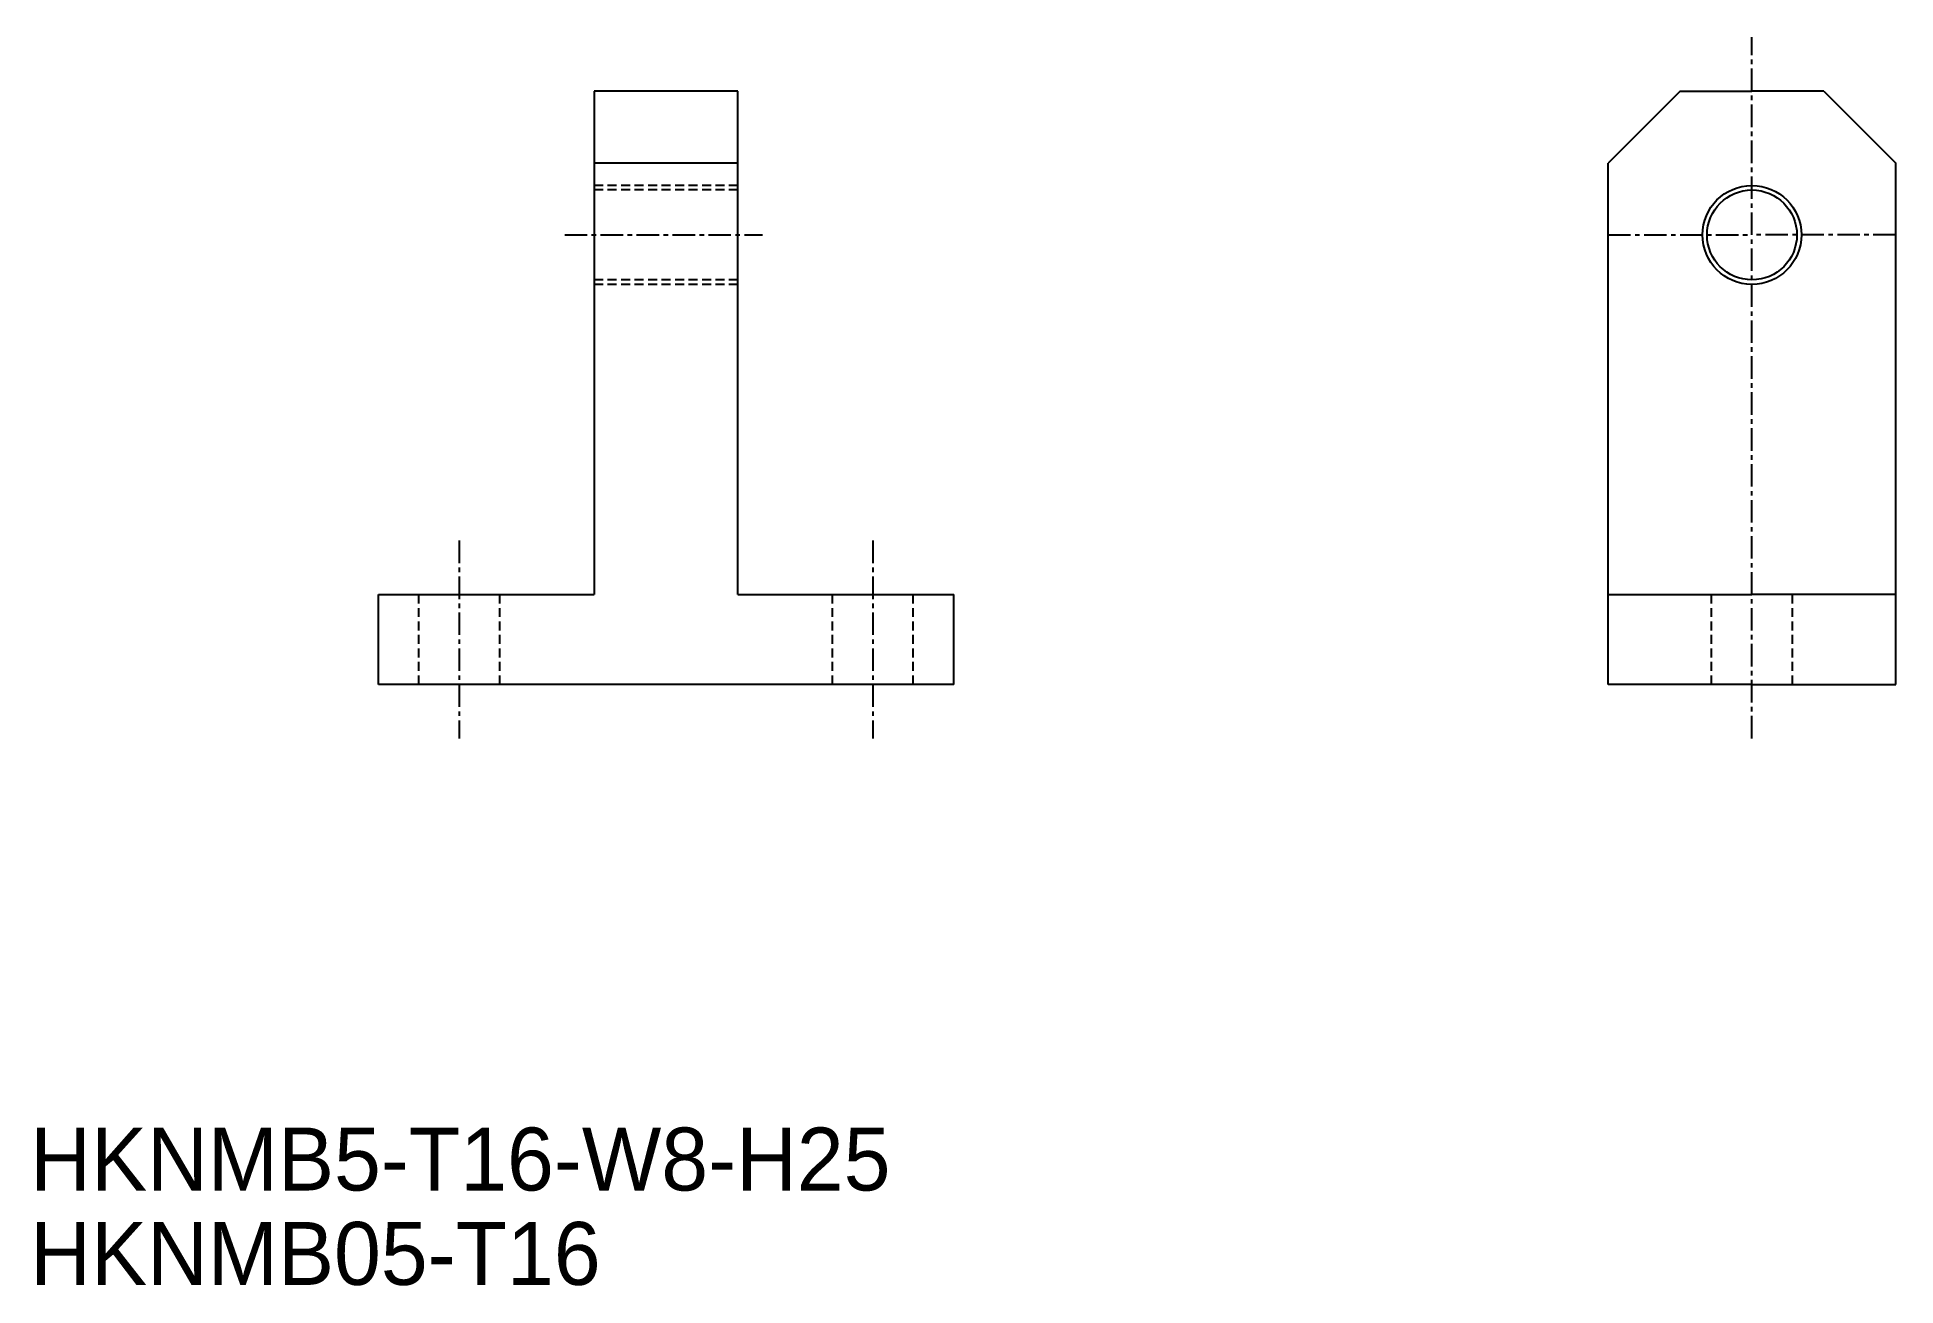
# Model space of a CAD drawing. Extents: x 1 to 104, y 1 to 70.
import ezdxf

# ---------------------------------------------------------------- set-up
doc = ezdxf.new("R2010")
doc.units = 0
doc.linetypes.add('CENTER', pattern=[2, 1.25, -0.25, 0.25, -0.25])
doc.linetypes.add('DASHED', pattern=[0.75, 0.5, -0.25])
doc.layers.get('0').update_dxf_attribs({"linetype": 'CONTINUOUS'})
doc.layers.add('CENTER', color=1, linetype='CENTER')

msp = doc.modelspace()

# ---------------------------------------------------------------- linework, layer by layer
at = {"color": 7, "linetype": 'CONTINUOUS'}
for p, q in [((31.82, 67.33), (31.82, 39.33)), ((39.82, 67.33), (31.82, 67.33)), ((39.82, 39.33), (39.82, 67.33)), ((92.22, 67.33), (88.22, 63.33)), ((92.22, 67.33), (96.22, 67.33)), ((100.22, 67.33), (96.22, 67.33)), ((100.22, 67.33), (104.22, 63.33)), ((39.82, 63.33), (31.82, 63.33)), ((88.22, 34.33), (88.22, 63.33)), ((104.22, 34.33), (104.22, 63.33)), ((19.82, 34.33), (19.82, 39.33)), ((19.82, 39.33), (31.82, 39.33)), ((39.82, 39.33), (51.82, 39.33)), ((51.82, 34.33), (51.82, 39.33)), ((88.22, 39.33), (96.22, 39.33)), ((104.22, 39.33), (96.22, 39.33)), ((51.82, 34.33), (19.82, 34.33)), ((96.22, 34.33), (88.22, 34.33)), ((96.22, 34.33), (104.22, 34.33))]:
    msp.add_line(p, q, dxfattribs=at)
at = {"color": 3, "linetype": 'DASHED'}
for p, q in [((39.82, 62.08), (31.82, 62.08)), ((39.82, 61.83), (31.82, 61.83)), ((39.82, 56.83), (31.82, 56.83)), ((39.82, 56.58), (31.82, 56.58)), ((22.07, 34.33), (22.07, 39.33)), ((26.57, 34.33), (26.57, 39.33)), ((45.07, 34.33), (45.07, 39.33)), ((49.57, 34.33), (49.57, 39.33)), ((93.97, 34.33), (93.97, 39.33)), ((98.47, 34.33), (98.47, 39.33))]:
    msp.add_line(p, q, dxfattribs=at)
at = {"color": 7, "linetype": 'CONTINUOUS'}
for radius in [2.75, 2.5]:
    msp.add_circle((96.22, 59.33), radius, dxfattribs=at)
at = {"layer": 'CENTER', "color": 1, "linetype": 'CENTER'}
for p, q in [((96.22, 31.33), (96.22, 70.33)), ((30.18, 59.33), (41.18, 59.33)), ((88.22, 59.33), (96.22, 59.33)), ((104.22, 59.33), (96.22, 59.33)), ((24.32, 42.33), (24.32, 31.33)), ((47.32, 42.33), (47.32, 31.33))]:
    msp.add_line(p, q, dxfattribs=at)

# ---------------------------------------------------------------- texts
at = {"color": 7, "linetype": 'CONTINUOUS'}
for s, p in [('HKNMB5-T16-W8-H25', (0.45, 6.18)), ('HKNMB05-T16', (0.45, 0.93))]:
    msp.add_text(s, height=3.5, dxfattribs=at).set_placement(p)

doc.saveas('drawing.dxf')
